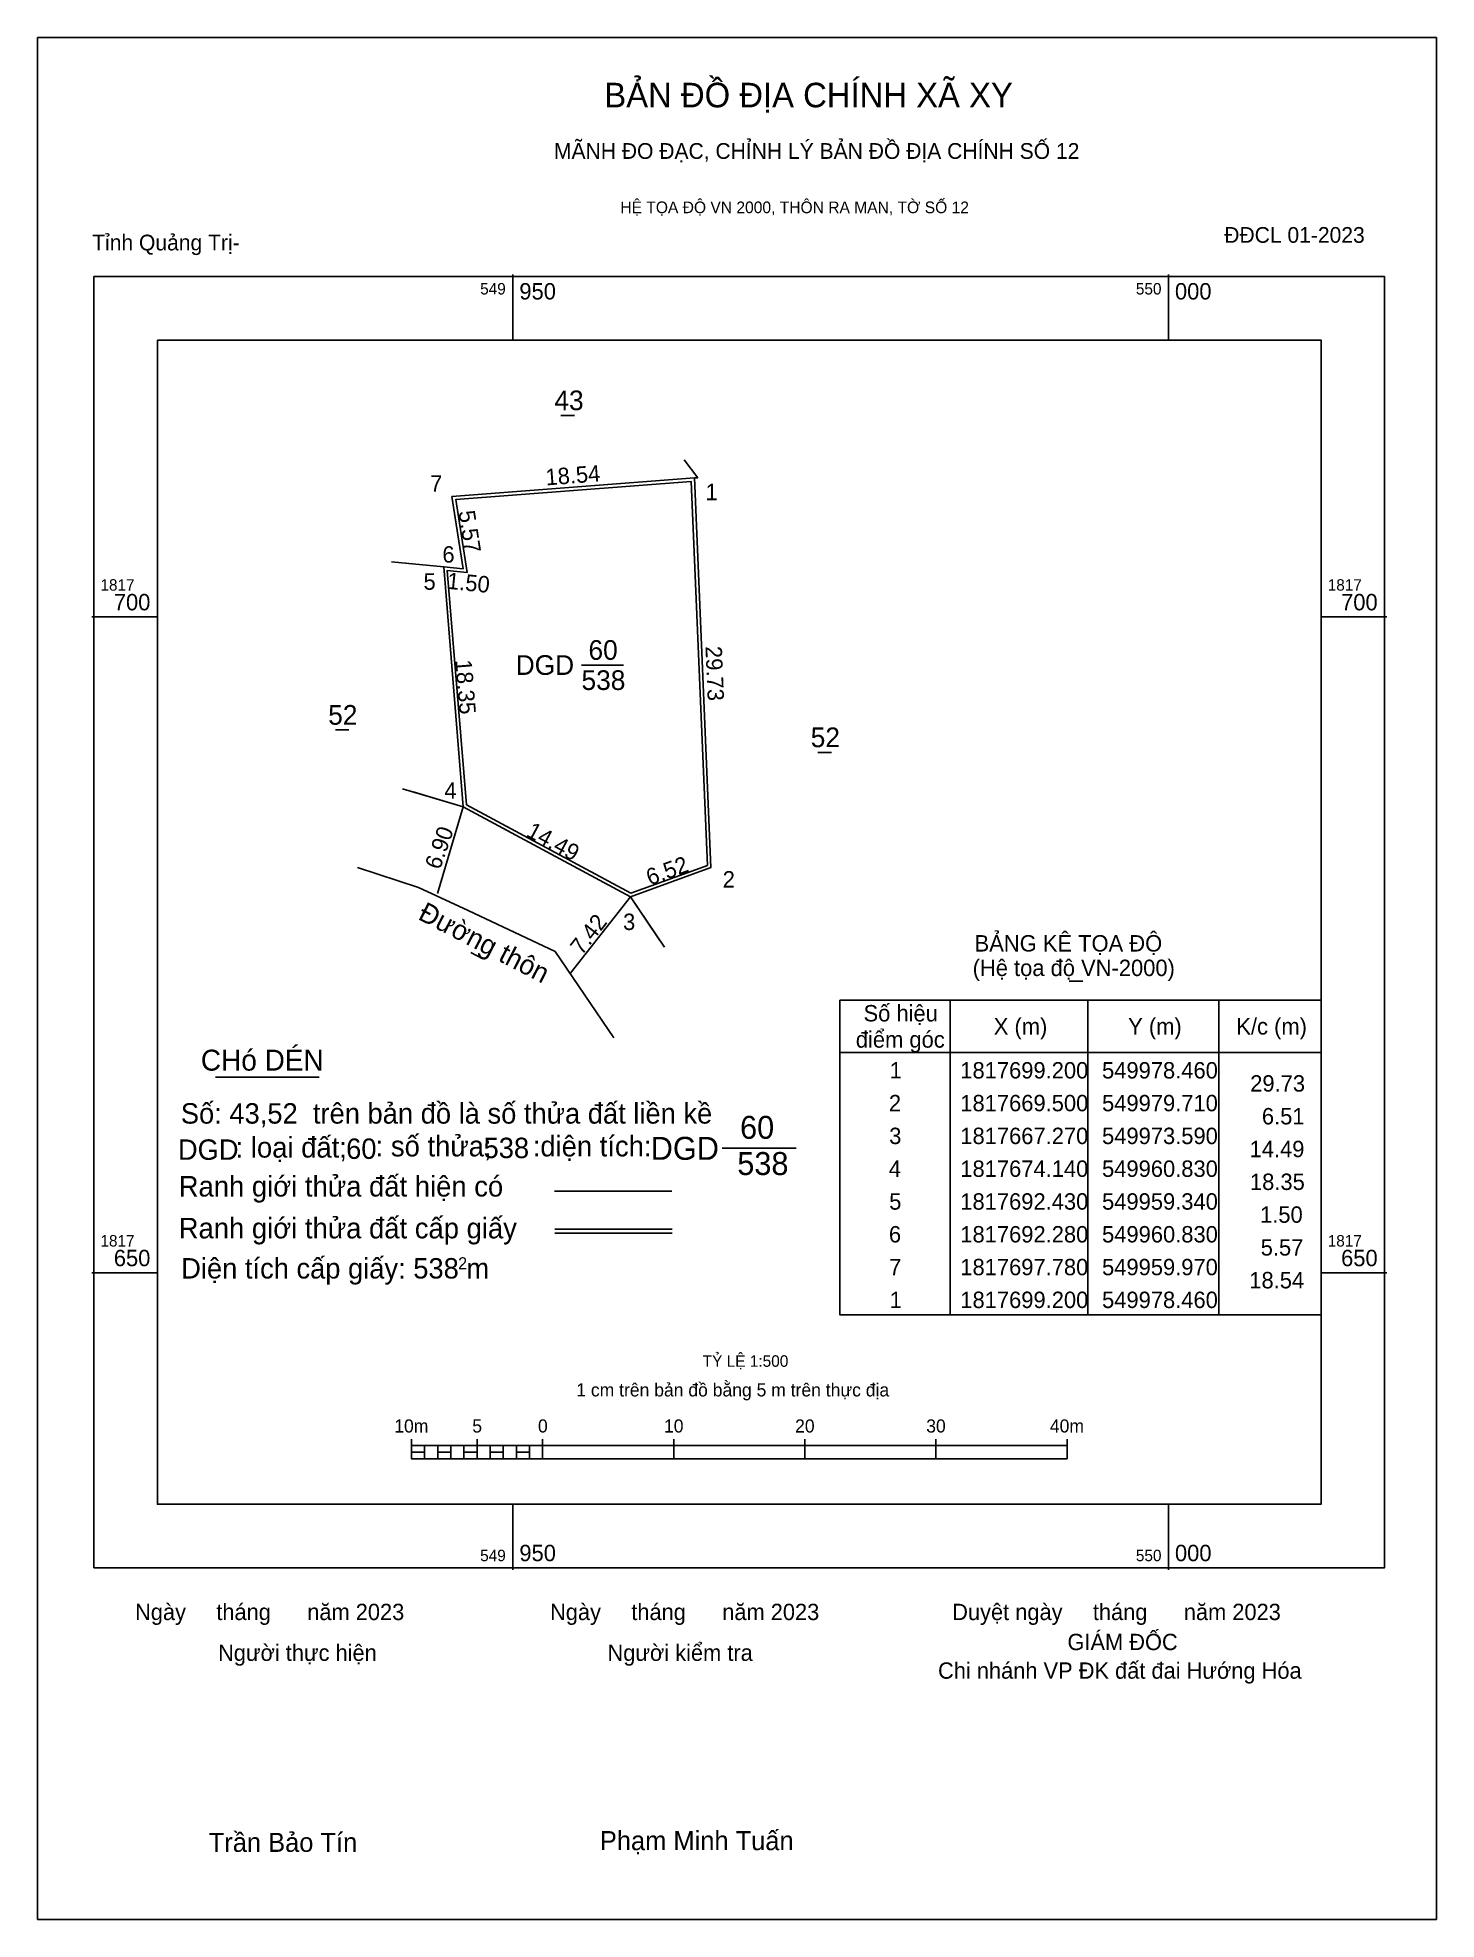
# Model space of a CAD drawing. Extents: x 549928 to 550035, y 1817590 to 1817734.
import ezdxf

# ---------------------------------------------------------------- set-up
doc = ezdxf.new("R2010")
doc.units = 0
for name, color, linetype in [('Level 10', 7, 'Continuous'), ('Level 13', 7, 'Continuous'), ('Level 14', 7, 'Continuous'), ('Level 15', 7, 'Continuous'), ('Level 23', 7, 'Continuous'), ('Level 27', 7, 'Continuous'), ('Level 3', 7, 'Continuous'), ('Level 36', 7, 'Continuous'), ('Level 4', 7, 'Continuous'), ('Level 49', 7, 'Continuous'), ('Level 6', 7, 'Continuous'), ('Level 60', 7, 'Continuous'), ('Level 62', 7, 'Continuous'), ('Level 63', 7, 'Continuous'), ('Level 9', 7, 'Continuous')]:
    doc.layers.add(name, color=color, linetype=linetype)

msp = doc.modelspace()

# ---------------------------------------------------------------- linework, layer by layer
at = {"layer": 'Level 10'}
for p, q in [((549978.72, 1817700.26), (549977.68, 1817701.63)), ((549958.86, 1817668.56), (549960.83, 1817675.17)), ((549973.59, 1817668.3), (549968.99, 1817662.47))]:
    msp.add_line(p, q, dxfattribs=at)
for points in [[(549960.83, 1817675.17), (549959.34, 1817693.47), (549960.83, 1817693.32), (549959.97, 1817698.82), (549978.46, 1817700.24), (549979.71, 1817670.54), (549973.59, 1817668.3)], [(549961.07, 1817675.33), (549959.61, 1817693.19), (549961.13, 1817693.04), (549960.26, 1817698.59), (549978.22, 1817699.97), (549979.45, 1817670.71), (549973.61, 1817668.58)]]:
    msp.add_lwpolyline(points, close=True, dxfattribs=at)
at = {"layer": 'Level 14'}
for p, q in [((549980.57, 1817649.16), (549986.22, 1817649.16)), ((549967.78, 1817645.88), (549976.73, 1817645.88)), ((549967.81, 1817642.98), (549976.76, 1817642.98)), ((549967.82, 1817642.68), (549976.77, 1817642.68))]:
    msp.add_line(p, q, dxfattribs=at)
at = {"layer": 'Level 15'}
msp.add_lwpolyline([(549928.37, 1817733.81), (550035.05, 1817733.81), (550035.05, 1817590.35), (549928.37, 1817590.35)], close=True, dxfattribs=at)
at = {"layer": 'Level 23'}
for p, q in [((549960.83, 1817675.17), (549956.2, 1817676.55)), ((549976.18, 1817664.46), (549973.59, 1817668.3))]:
    msp.add_line(p, q, dxfattribs=at)
at = {"layer": 'Level 27'}
for p, q in [((549978.46, 1817700.24), (549978.72, 1817700.26)), ((549959.34, 1817693.47), (549955.36, 1817693.86)), ((549960.83, 1817675.17), (549957, 1817676.31)), ((549973.59, 1817668.3), (549975.82, 1817664.99))]:
    msp.add_line(p, q, dxfattribs=at)
at = {"layer": 'Level 4'}
for p, q in [((549952.76, 1817670.54), (549957.43, 1817669.02)), ((549957.43, 1817669.02), (549961.21, 1817667.26)), ((549961.21, 1817667.26), (549967.85, 1817664.15)), ((549967.85, 1817664.15), (549972.32, 1817657.56))]:
    msp.add_line(p, q, dxfattribs=at)
at = {"layer": 'Level 60'}
msp.add_line((549941.94, 1817654.56), (549949.83, 1817654.55), dxfattribs=at)
at = {"layer": 'Level 62'}
msp.add_lwpolyline([(549937.51, 1817710.76), (550026.26, 1817710.76), (550026.26, 1817622), (549937.51, 1817622)], close=True, dxfattribs=at)
at = {"layer": 'Level 63'}
for p, q in [((549964.61, 1817715.76), (549964.61, 1817710.76)), ((550014.61, 1817715.76), (550014.61, 1817710.76)), ((549932.51, 1817689.65), (549937.51, 1817689.65)), ((550026.26, 1817689.65), (550031.26, 1817689.65)), ((549997.96, 1817660.43), (549997.96, 1817636.43)), ((550008.46, 1817660.43), (550008.46, 1817636.43)), ((550018.46, 1817660.43), (550018.46, 1817636.43)), ((549989.56, 1817656.43), (550026.26, 1817656.43)), ((549932.51, 1817639.65), (549937.51, 1817639.65)), ((550026.26, 1817639.65), (550031.26, 1817639.65)), ((549956.88, 1817626.97), (549956.88, 1817625.47)), ((549956.88, 1817626.47), (550006.88, 1817626.47)), ((549957.88, 1817626.47), (549957.88, 1817625.47)), ((549958.88, 1817626.47), (549958.88, 1817625.47)), ((549959.88, 1817626.47), (549959.88, 1817625.47)), ((549960.88, 1817626.47), (549960.88, 1817625.47)), ((549961.88, 1817626.97), (549961.88, 1817625.47)), ((549961.88, 1817626.47), (549961.88, 1817625.47)), ((549962.88, 1817626.47), (549962.88, 1817625.47)), ((549963.88, 1817626.47), (549963.88, 1817625.47)), ((549964.88, 1817626.47), (549964.88, 1817625.47)), ((549965.88, 1817626.47), (549965.88, 1817625.47)), ((549966.88, 1817626.97), (549966.88, 1817625.47)), ((549966.88, 1817626.47), (549966.88, 1817625.47)), ((549976.88, 1817626.97), (549976.88, 1817625.47)), ((549986.88, 1817626.97), (549986.88, 1817625.47)), ((549996.88, 1817626.97), (549996.88, 1817625.47)), ((550006.88, 1817626.97), (550006.88, 1817625.47)), ((549956.88, 1817625.47), (550006.88, 1817625.47)), ((549964.61, 1817622), (549964.61, 1817617)), ((550014.61, 1817622), (550014.61, 1817617))]:
    msp.add_line(p, q, dxfattribs=at)
for points in [[(549932.66, 1817715.6), (550031.1, 1817715.6), (550031.1, 1817617.16), (549932.66, 1817617.16)], [(549989.56, 1817660.43), (550026.26, 1817660.43), (550026.26, 1817636.43), (549989.56, 1817636.43)], [(549956.88, 1817625.97), (549957.88, 1817625.97), (549957.88, 1817625.47), (549956.88, 1817625.47)], [(549956.88, 1817625.97), (549957.88, 1817625.97), (549957.88, 1817625.47), (549956.88, 1817625.47)], [(549958.88, 1817625.97), (549959.88, 1817625.97), (549959.88, 1817625.47), (549958.88, 1817625.47)], [(549960.88, 1817625.97), (549961.88, 1817625.97), (549961.88, 1817625.47), (549960.88, 1817625.47)], [(549962.88, 1817625.97), (549963.88, 1817625.97), (549963.88, 1817625.47), (549962.88, 1817625.47)], [(549964.88, 1817625.97), (549965.88, 1817625.97), (549965.88, 1817625.47), (549964.88, 1817625.47)]]:
    msp.add_lwpolyline(points, close=True, dxfattribs=at)
at = {"layer": 'Level 9'}
for p, q in [((549968.27, 1817705.01), (549969.31, 1817705.01)), ((549969.85, 1817685.98), (549973.05, 1817685.98)), ((549951.08, 1817681.03), (549952.11, 1817681.03)), ((549987.87, 1817679.32), (549988.91, 1817679.32)), ((549961.4, 1817664.07), (549962.32, 1817663.59)), ((550007.04, 1817661.87), (550008.08, 1817661.87))]:
    msp.add_line(p, q, dxfattribs=at)

# ---------------------------------------------------------------- texts
at = {"layer": 'Level 13'}
for s, height, p in [('60', 1.5, (549970.38, 1817686.38)), ('DGD', 1.5, (549964.83, 1817685.23)), ('538', 1.5, (549969.85, 1817684.08)), ('60', 1.75, (549981.94, 1817649.86)), ('538', 1.75, (549981.73, 1817647.1))]:
    msp.add_text(s, height=height, dxfattribs=at).set_placement(p)
at = {"layer": 'Level 14'}
for s, height, p in [('DGD', 1.75, (549975.13, 1817648.26)), ('Ranh giới thửa đất hiện có', 1.564, (549939.13, 1817645.46)), ('Ranh giới thửa đất cấp giấy', 1.564, (549939.13, 1817642.27)), ('Diện tích cấp giấy: 538 m ', 1.5563, (549939.32, 1817639.21)), ('2', 0.923, (549960.44, 1817639.91))]:
    msp.add_text(s, height=height, dxfattribs=at).set_placement(p)
at = {"layer": 'Level 3'}
for s, height, p in [('Số: 43,52  trên bản đồ là số thửa đất liền kề', 1.5575, (549939.29, 1817651.02)), ('DGD', 1.556, (549939.07, 1817648.26)), (': loại đất;', 1.564, (549943.47, 1817648.43)), ('60', 1.556, (549951.9, 1817648.33)), (': số thửa;', 1.564, (549954.15, 1817648.52)), ('538', 1.556, (549962.38, 1817648.39)), (':diện tích:', 1.5619, (549966.13, 1817648.52))]:
    msp.add_text(s, height=height, dxfattribs=at).set_placement(p)
at = {"layer": 'Level 36'}
for s, height, p in [('43', 1.5, (549967.78, 1817705.41)), ('52', 1.5, (549950.53, 1817681.43)), ('52', 1.5, (549987.33, 1817679.72)), ('BẢNG KÊ TỌA ĐỘ', 1.25, (549999.83, 1817664.14)), ('(Hệ tọa độ VN-2000)', 1.25, (549999.68, 1817662.27))]:
    msp.add_text(s, height=height, dxfattribs=at).set_placement(p)
msp.add_text('Đường thôn', height=1.5, rotation=332.642, dxfattribs=at).set_placement((549957.3, 1817666.64))
at = {"layer": 'Level 49'}
for s, rotation, p in [('18.54', 4.3987, (549967.15, 1817699.67)), ('5.57', 278.8605, (549960.46, 1817697.67)), ('1.50', 354.3055, (549959.55, 1817691.8)), ('29.73', 272.4175, (549979.3, 1817687.4)), ('18.35', 274.6583, (549960.22, 1817686.35)), ('14.49', 331.693, (549965.56, 1817672.97)), ('6.52', 20.0452, (549975.06, 1817669.16))]:
    msp.add_text(s, height=1.25, rotation=rotation, dxfattribs=at).set_placement(p)
at = {"layer": 'Level 6'}
msp.add_text('TỶ LỆ 1:500', height=0.879, dxfattribs=at).set_placement((549979.09, 1817632.48))
at = {"layer": 'Level 60'}
msp.add_text('CHó DÉN', height=1.596, dxfattribs=at).set_placement((549940.82, 1817655.06))
at = {"layer": 'Level 63'}
for s, height, p in [('BẢN ĐỒ ĐỊA CHÍNH XÃ XY', 1.8718, (549971.59, 1817728.5)), ('MÃNH ĐO ĐẠC, CHỈNH LÝ BẢN ĐỒ ĐỊA CHÍNH SỐ 12', 1.2011, (549967.75, 1817724.57)), ('HỆ TỌA ĐỘ VN 2000, THÔN RA MAN, TỜ SỐ 12', 0.8891, (549972.81, 1817720.43)), ('549', 0.875, (549962.12, 1817714.23)), ('950', 1.25, (549965.11, 1817713.85)), ('550', 0.875, (550012.13, 1817714.23)), ('000', 1.25, (550015.11, 1817713.85)), ('1817', 0.875, (549933.16, 1817691.65)), ('1817', 0.875, (550026.76, 1817691.65)), ('700', 1.25, (549934.18, 1817690.15)), ('700', 1.25, (550027.78, 1817690.15)), ('Số hiệu', 1.25, (549991.36, 1817658.81)), ('điểm góc', 1.25, (549990.77, 1817656.81)), ('X (m)', 1.25, (550001.29, 1817657.81)), ('Y (m)', 1.25, (550011.54, 1817657.81)), ('K/c (m)', 1.25, (550019.79, 1817657.81)), (' 1', 1.25, (549992.89, 1817654.46)), ('1817699.200', 1.25, (549998.74, 1817654.46)), ('549978.460', 1.25, (550009.55, 1817654.46)), ('29.73', 1.25, (550020.85, 1817653.46)), (' 2', 1.25, (549992.83, 1817651.96)), ('1817669.500', 1.25, (549998.74, 1817651.96)), ('549979.710', 1.25, (550009.55, 1817651.96)), ('6.51', 1.25, (550021.74, 1817650.96)), (' 3', 1.25, (549992.85, 1817649.46)), ('1817667.270', 1.25, (549998.74, 1817649.46)), ('549973.590', 1.25, (550009.55, 1817649.46)), ('14.49', 1.25, (550020.8, 1817648.46)), (' 4', 1.25, (549992.82, 1817646.96)), ('1817674.140', 1.25, (549998.74, 1817646.96)), ('549960.830', 1.25, (550009.55, 1817646.96)), ('18.35', 1.25, (550020.83, 1817645.96)), (' 5', 1.25, (549992.85, 1817644.46)), ('1817692.430', 1.25, (549998.74, 1817644.46)), ('549959.340', 1.25, (550009.55, 1817644.46)), ('1.50', 1.25, (550021.6, 1817643.46)), ('1817', 0.875, (549933.16, 1817641.65)), (' 6', 1.25, (549992.83, 1817641.96)), ('1817692.280', 1.25, (549998.74, 1817641.96)), ('549960.830', 1.25, (550009.55, 1817641.96)), ('5.57', 1.25, (550021.65, 1817640.96)), ('1817', 0.875, (550026.76, 1817641.65)), ('650', 1.25, (549934.18, 1817640.15)), (' 7', 1.25, (549992.85, 1817639.46)), ('1817697.780', 1.25, (549998.74, 1817639.46)), ('549959.970', 1.25, (550009.55, 1817639.46)), ('650', 1.25, (550027.78, 1817640.15)), ('18.54', 1.25, (550020.78, 1817638.46)), (' 1', 1.25, (549992.89, 1817636.96)), ('1817699.200', 1.25, (549998.74, 1817636.96)), ('549978.460', 1.25, (550009.55, 1817636.96)), ('1 cm trên bản đồ bằng 5 m trên thực địa', 1, (549969.45, 1817630.22)), ('10m', 1, (549955.57, 1817627.47)), ('5', 1, (549961.52, 1817627.47)), ('0', 1, (549966.53, 1817627.47)), ('10', 1, (549976.14, 1817627.47)), ('20', 1, (549986.14, 1817627.47)), ('30', 1, (549996.14, 1817627.47)), ('40m', 1, (550005.57, 1817627.47)), ('549', 0.875, (549962.12, 1817617.66)), ('950', 1.25, (549965.11, 1817617.66)), ('550', 0.875, (550012.13, 1817617.66)), ('000', 1.25, (550015.11, 1817617.66)), ('Ngày     tháng      năm 2023', 1.2442, (549935.8, 1817613.17)), ('Ngày     tháng      năm 2023', 1.2442, (549967.45, 1817613.17)), ('Duyệt ngày     tháng      năm 2023', 1.2442, (549998.12, 1817613.17)), ('GIÁM ĐỐC', 1.244, (550006.91, 1817610.88)), ('Người thực hiện', 1.2442, (549942.13, 1817610.06)), ('Người kiểm tra', 1.2442, (549971.83, 1817610.06)), ('Chi nhánh VP ĐK đất đai Hướng Hóa', 1.2442, (549997.04, 1817608.7)), ('Trần Bảo Tín', 1.4512, (549941.42, 1817595.5)), ('Phạm Minh Tuấn', 1.4512, (549971.25, 1817595.63))]:
    msp.add_text(s, height=height, dxfattribs=at).set_placement(p)
at = {"layer": 'Level 9'}
for s, height, p in [('Tỉnh Quảng Trị-', 1.2011, (549932.53, 1817717.59)), ('ĐĐCL 01-2023', 1.2011, (550018.87, 1817718.17)), ('7', 1.25, (549958.3, 1817699.19)), ('1', 1.25, (549979.3, 1817698.55)), ('6', 1.25, (549959.24, 1817693.79)), ('5', 1.25, (549957.8, 1817691.72)), ('4', 1.25, (549959.39, 1817675.79)), ('2', 1.25, (549980.62, 1817669.02)), ('3', 1.25, (549973.02, 1817665.78))]:
    msp.add_text(s, height=height, dxfattribs=at).set_placement(p)
for s, rotation, p in [('6.90', 70.729, (549959.05, 1817670.32)), ('7.42', 51.9869, (549969.87, 1817663.8))]:
    msp.add_text(s, height=1.25, rotation=rotation, dxfattribs=at).set_placement(p)

doc.saveas('drawing.dxf')
